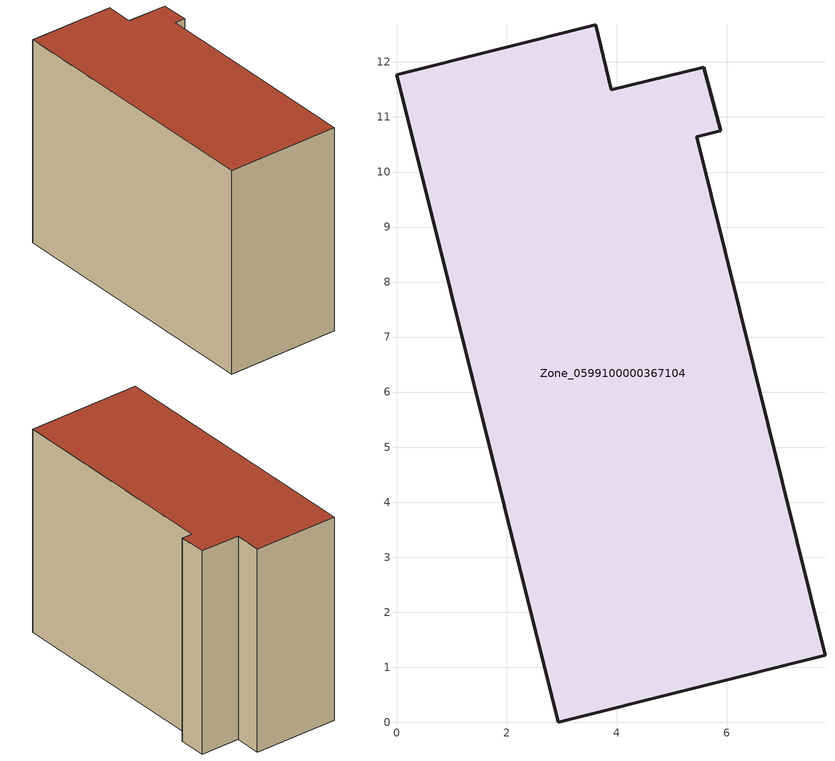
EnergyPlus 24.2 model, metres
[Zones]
Zone_0599100000367104
 floor ground (C_G): 3.9,11.5 5.59,11.9 5.89,10.75 5.45,10.64 7.79,1.22 2.94,0 0,11.77 3.62,12.68 z0
 wall outside (C_F): 2.94,0 7.79,1.22 5.45,10.64 5.89,10.75 5.59,11.9 3.9,11.5 3.62,12.68 0,11.77 2.94,0 z0:9.1
 roof outside (C_R): 5.59,11.9 3.9,11.5 3.62,12.68 0,11.77 2.94,0 7.79,1.22 5.45,10.64 5.89,10.75 z9.1
[BUILDING]
Pand.0599100000367104: North Axis=0; Terrain=City; Loads Convergence Tolerance Value=0.04; Temperature Convergence Tolerance Value=0.4; Solar Distribution=FullExterior; Maximum Number of Warmup Days=25; Minimum Number of Warmup Days=1
[Site:Location]
Rotterdam.The.Hague.AP_ZH_NLD Design_Conditions: Latitude=51.96; Longitude=4.45; Time Zone=1; Elevation=-4.5
[SITE:GROUNDTEMPERATURE:BUILDINGSURFACE]
18, 18, 18, 18, 18, 18, 18, 18, 18, 18, 18, 18
[MATERIAL] Thermal Absorptance=0.9; Solar Absorptance=0.7; Visible Absorptance=0.7
Name | Roughness | Thickness | Conductivity | Density | Specific Heat
G.TI.1992-2005 | MediumSmooth | 0.15 | 0.06 | 540 | 1210
F.TI.1992-2005 | Rough | 0.3 | 0.12 | 1920 | 840
R.TI.1992-2005 | MediumRough | 0.2 | 0.08 | 1500 | 1000
[CONSTRUCTION]
C_G: G.TI.1992-2005
C_F: F.TI.1992-2005
C_R: R.TI.1992-2005
[ZONE]
Zone_0599100000367104: Type=1; Multiplier=1; Ceiling Height=Autocalculate; Volume=Autocalculate; Floor Area=autocalculate; Part of Total Floor Area=Yes
[ZONEINFILTRATION:DESIGNFLOWRATE]
Infil_Zone_0599100000367104: Zone or ZoneList or Space or SpaceList=Zone_0599100000367104; Schedule=AlwaysOn; Design Flow Rate Calculation Method=Flow/Area; Flow Rate per Floor Area=0.0015; Constant Term Coefficient=1; Temperature Term Coefficient=0; Velocity Term Coefficient=0; Velocity Squared Term Coefficient=0
[HVACTEMPLATE:ZONE:IDEALLOADSAIRSYSTEM]
Zone_0599100000367104: Maximum Heating Supply Air Temperature=50; Minimum Cooling Supply Air Temperature=13; Maximum Heating Supply Air Humidity Ratio=0.0156; Minimum Cooling Supply Air Humidity Ratio=0.0077; Heating Limit=NoLimit; Cooling Limit=NoLimit; Dehumidification Control Type=ConstantSensibleHeatRatio; Cooling Sensible Heat Ratio=0.7; Dehumidification Setpoint=60; Humidification Control Type=None; Humidification Setpoint=30; Outdoor Air Method=None; Outdoor Air Flow Rate per Person=0.00944; Outdoor Air Flow Rate per Zone Floor Area=0; Outdoor Air Flow Rate per Zone=0; Demand Controlled Ventilation Type=None; Outdoor Air Economizer Type=NoEconomizer; Heat Recovery Type=None; Sensible Heat Recovery Effectiveness=0.7; Latent Heat Recovery Effectiveness=0.65
[ZONECONTROL:THERMOSTAT]
ThermostatControl_Zone_0599100000367104: Zone or ZoneList=Zone_0599100000367104; Control Type Schedule=DualSetpointControlType; Control 1=Thermostat_Zone_0599100000367104; Temperature Difference Between Cutout And Setpoint=0
[THERMOSTATSETPOINT:DUALSETPOINT]
Thermostat_Zone_0599100000367104: Heating Setpoint Temperature Schedule=HeatingSetpoint_Zone_0599100000367104; Cooling Setpoint Temperature Schedule=CoolingSetpoint_Zone_0599100000367104
[SCHEDULE:COMPACT]
HeatingSetpoint_Zone_0599100000367104: Through: 12/31, For: AllDays, Until: 24:00, 21
CoolingSetpoint_Zone_0599100000367104: Through: 12/31, For: AllDays, Until: 24:00, 24
DualSetpointControlType: Through: 12/31, For: AllDays, Until: 24:00, 4
AlwaysOn: Through: 12/31, For: AllDays, Until: 24:00, 1
